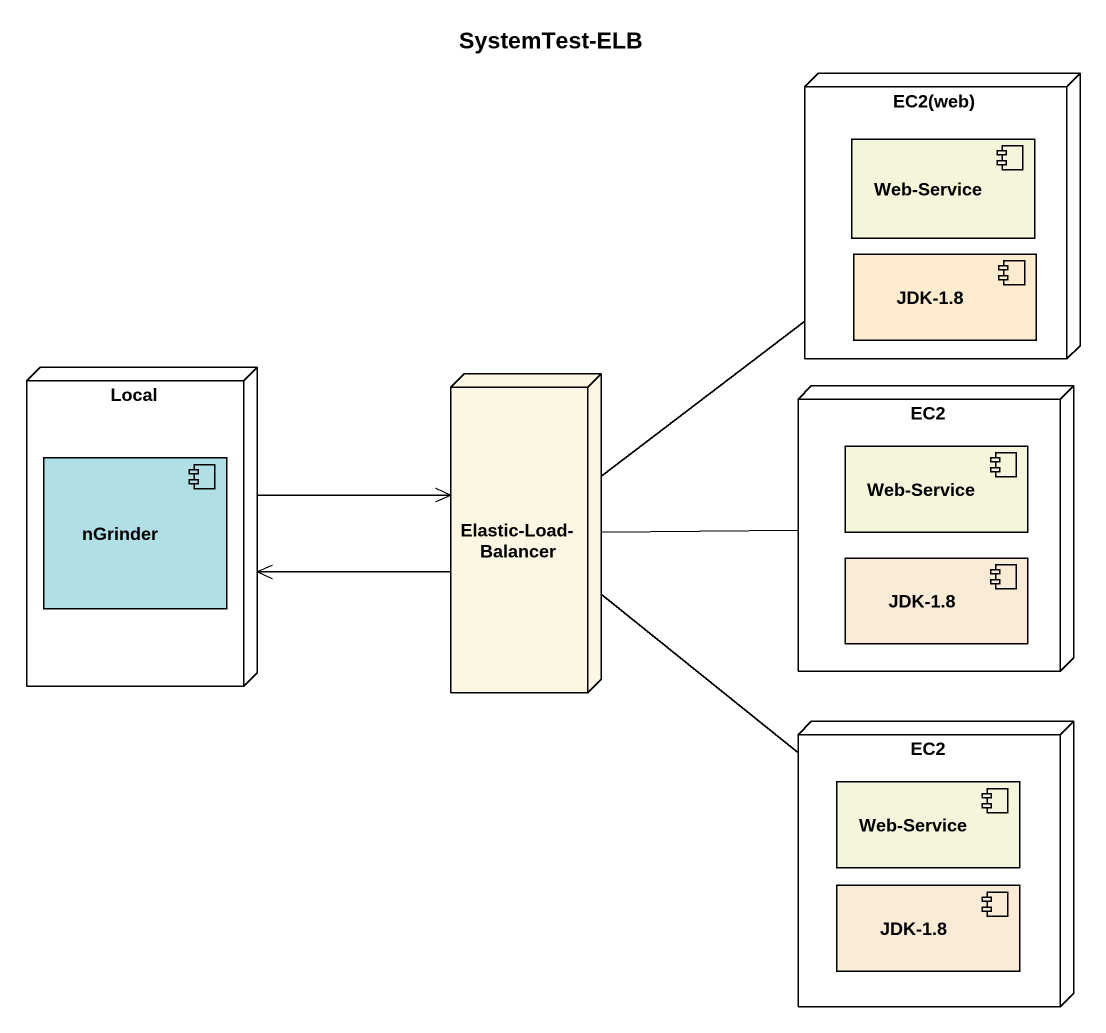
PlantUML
@startuml
title SystemTest-ELB
node "EC2(web)" as EC2_web {
  component "Web-Service" as Web_Service #F5F5DC
  component "JDK-1.8" as JDK_1_8 #FFEBCD
}
node Local {
  component nGrinder #B0E0E6
}
node "Elastic-Load-Balancer" as Elastic_Load_Balancer
node EC2 {
  component "Web-Service" as Web_Service_2 #F5F5DC
  component "JDK-1.8" as JDK_1_8_2 #FAEBD7
}
node "EC2" as EC2_2 {
  component "Web-Service" as Web_Service_3 #F5F5DC
  component "JDK-1.8" as JDK_1_8_3 #FAEBD7
}
EC2_web -- Elastic_Load_Balancer
Local -right-> Elastic_Load_Balancer
Elastic_Load_Balancer -left-> Local
Elastic_Load_Balancer -right- EC2
Elastic_Load_Balancer -- EC2_2
@enduml
